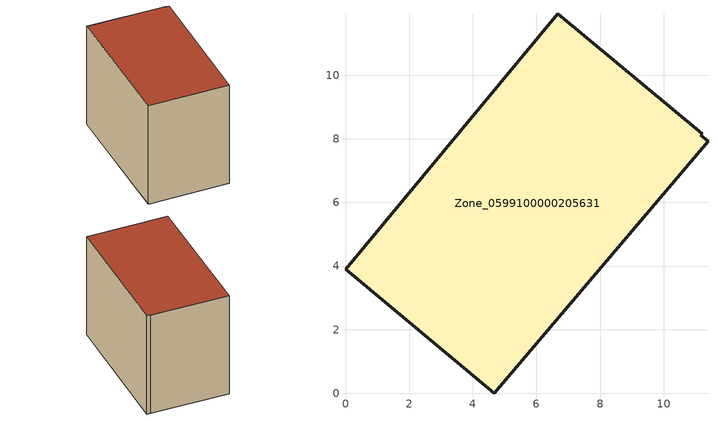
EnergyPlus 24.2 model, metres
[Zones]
Zone_0599100000205631
 floor ground (C_G): 11.2,8.16 11.16,8.11 11.39,7.92 4.68,0 0,3.9 6.67,11.93 z0
 wall outside (C_F): 11.2,8.16 6.67,11.93 0,3.9 4.68,0 11.39,7.92 11.16,8.11 11.2,8.16 z0:8.22
 roof outside (C_R): 11.16,8.11 11.2,8.16 6.67,11.93 0,3.9 4.68,0 11.39,7.92 z8.22
[BUILDING]
Pand.0599100000205631: North Axis=0; Terrain=City; Loads Convergence Tolerance Value=0.04; Temperature Convergence Tolerance Value=0.4; Solar Distribution=FullExterior; Maximum Number of Warmup Days=25; Minimum Number of Warmup Days=1
[Site:Location]
Rotterdam.The.Hague.AP_ZH_NLD Design_Conditions: Latitude=51.96; Longitude=4.45; Time Zone=1; Elevation=-4.5
[SITE:GROUNDTEMPERATURE:BUILDINGSURFACE]
18, 18, 18, 18, 18, 18, 18, 18, 18, 18, 18, 18
[MATERIAL] Thermal Absorptance=0.9; Solar Absorptance=0.7; Visible Absorptance=0.7
Name | Roughness | Thickness | Conductivity | Density | Specific Heat
G.TI.1946-1964 | MediumSmooth | 0.15 | 1 | 540 | 1210
F.TI.1946-1964 | Rough | 0.3 | 0.857143 | 1920 | 840
R.TI.1946-1964 | MediumRough | 0.2 | 0.277778 | 1500 | 1000
[CONSTRUCTION]
C_G: G.TI.1946-1964
C_F: F.TI.1946-1964
C_R: R.TI.1946-1964
[ZONE]
Zone_0599100000205631: Type=1; Multiplier=1; Ceiling Height=Autocalculate; Volume=Autocalculate; Floor Area=autocalculate; Part of Total Floor Area=Yes
[ZONEINFILTRATION:DESIGNFLOWRATE]
Infil_Zone_0599100000205631: Zone or ZoneList or Space or SpaceList=Zone_0599100000205631; Schedule=AlwaysOn; Design Flow Rate Calculation Method=Flow/Area; Flow Rate per Floor Area=0.003; Constant Term Coefficient=1; Temperature Term Coefficient=0; Velocity Term Coefficient=0; Velocity Squared Term Coefficient=0
[HVACTEMPLATE:ZONE:IDEALLOADSAIRSYSTEM]
Zone_0599100000205631: Maximum Heating Supply Air Temperature=50; Minimum Cooling Supply Air Temperature=13; Maximum Heating Supply Air Humidity Ratio=0.0156; Minimum Cooling Supply Air Humidity Ratio=0.0077; Heating Limit=NoLimit; Cooling Limit=NoLimit; Dehumidification Control Type=ConstantSensibleHeatRatio; Cooling Sensible Heat Ratio=0.7; Dehumidification Setpoint=60; Humidification Control Type=None; Humidification Setpoint=30; Outdoor Air Method=None; Outdoor Air Flow Rate per Person=0.00944; Outdoor Air Flow Rate per Zone Floor Area=0; Outdoor Air Flow Rate per Zone=0; Demand Controlled Ventilation Type=None; Outdoor Air Economizer Type=NoEconomizer; Heat Recovery Type=None; Sensible Heat Recovery Effectiveness=0.7; Latent Heat Recovery Effectiveness=0.65
[ZONECONTROL:THERMOSTAT]
ThermostatControl_Zone_0599100000205631: Zone or ZoneList=Zone_0599100000205631; Control Type Schedule=DualSetpointControlType; Control 1=Thermostat_Zone_0599100000205631; Temperature Difference Between Cutout And Setpoint=0
[THERMOSTATSETPOINT:DUALSETPOINT]
Thermostat_Zone_0599100000205631: Heating Setpoint Temperature Schedule=HeatingSetpoint_Zone_0599100000205631; Cooling Setpoint Temperature Schedule=CoolingSetpoint_Zone_0599100000205631
[SCHEDULE:COMPACT]
HeatingSetpoint_Zone_0599100000205631: Through: 12/31, For: AllDays, Until: 24:00, 21
CoolingSetpoint_Zone_0599100000205631: Through: 12/31, For: AllDays, Until: 24:00, 24
DualSetpointControlType: Through: 12/31, For: AllDays, Until: 24:00, 4
AlwaysOn: Through: 12/31, For: AllDays, Until: 24:00, 1
